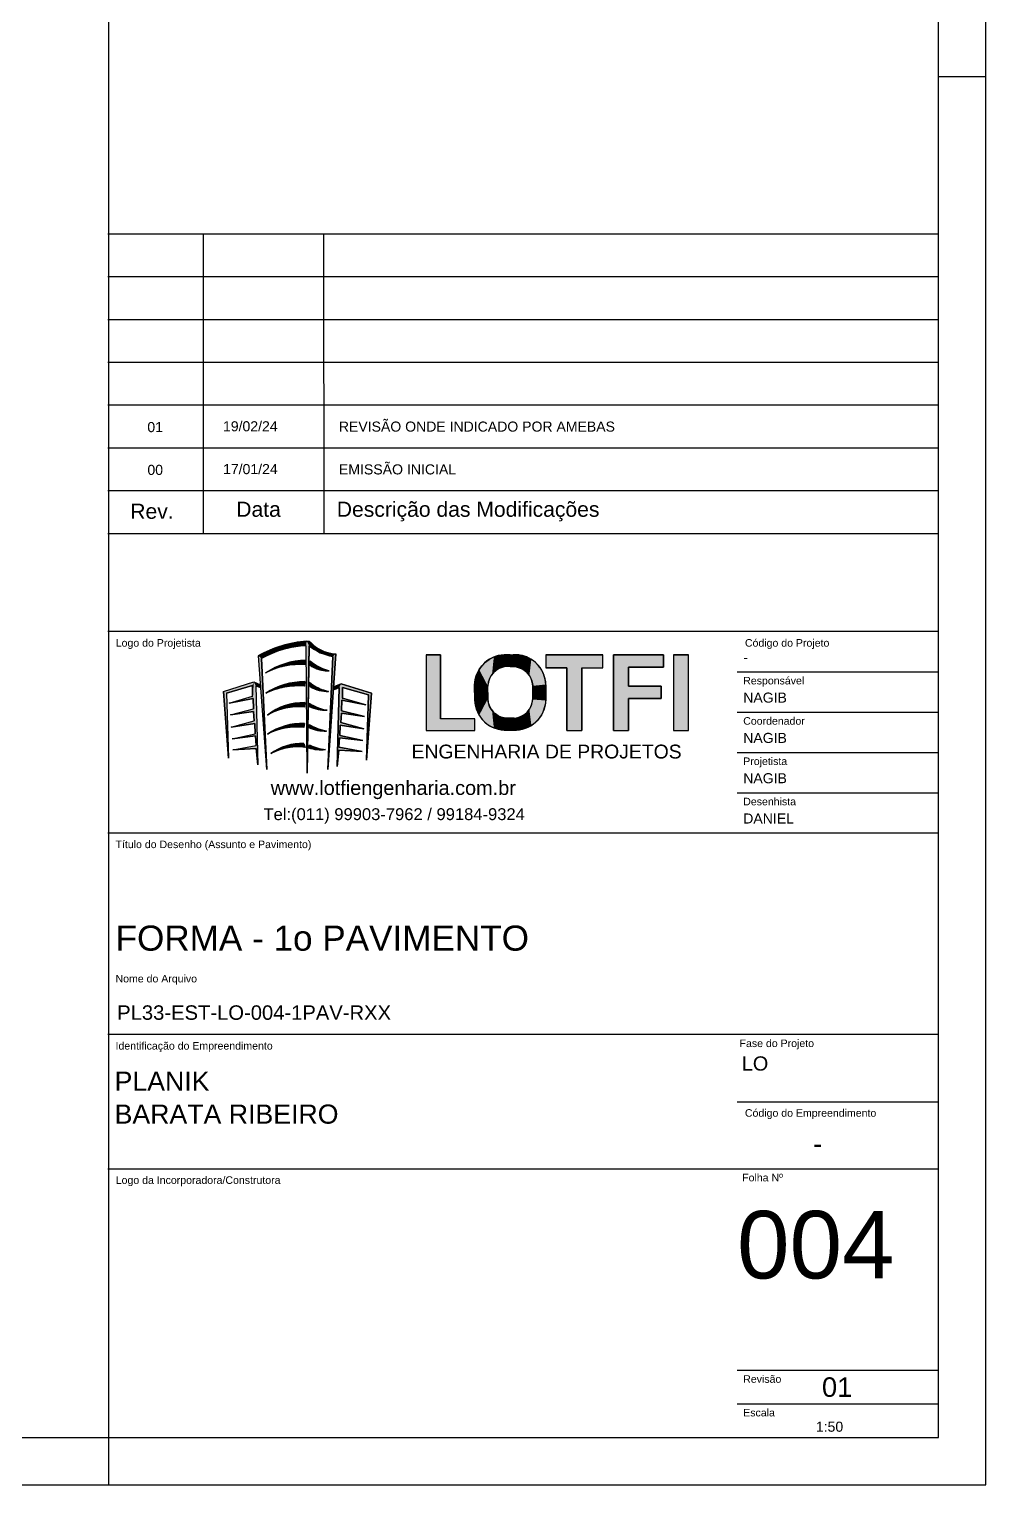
# Model space of a CAD drawing. Header units: millimetres. Extents: x 1659 to 9159, y 667 to 9133.
# Drawn here: x 8149 to 9159, y 4928 to 6463 of the extents above; entities that cross this region are included whole.
import ezdxf

# ---------------------------------------------------------------- set-up
doc = ezdxf.new("R2010")
doc.units = ezdxf.units.MM
for name, color, linetype in [('1', 1, 'Continuous'), ('10', 10, 'Continuous'), ('6', 6, 'Continuous'), ('8', 8, 'Continuous')]:
    doc.layers.add(name, color=color, linetype=linetype)
doc.styles.get("Standard").update_dxf_attribs({"font": 'arial.ttf'})

msp = doc.modelspace()

# ---------------------------------------------------------------- linework, layer by layer
at = {"layer": '1', "linetype": 'Continuous'}
for p, q in [((9158.57, 4928.49), (9158.57, 9133.49)), ((8233.57, 4978.49), (8233.57, 9083.49)), ((9108.57, 6413.49), (9158.57, 6413.49)), ((9108.57, 6413.49), (9158.57, 6413.49)), ((8232.33, 6247.71), (9108.57, 6247.71)), ((8333.23, 5931.74), (8333.23, 6247.71)), ((8460.68, 5931.74), (8460.1, 6247.71)), ((8232.33, 6202.57), (9108.57, 6202.57)), ((8232.33, 6157.44), (9108.57, 6157.44)), ((8232.33, 6112.3), (9108.57, 6112.3)), ((8232.33, 6067.16), (9108.57, 6067.16)), ((8232.33, 6022.02), (9108.57, 6022.02)), ((8232.33, 5976.88), (9108.57, 5976.88)), ((8232.33, 5931.74), (9108.57, 5931.74)), ((9108.57, 5828.18), (8232.33, 5828.18)), ((8442.24, 5817.97), (8445.1, 5817.97)), ((8400.09, 5682.8), (8391.19, 5802.62)), ((8442.74, 5679.02), (8441.48, 5813.26)), ((8442.74, 5682.9), (8444.8, 5813.17)), ((8464.55, 5682.9), (8473.01, 5804.77)), ((8568.04, 5803.77), (8568.04, 5724.02)), ((8568.04, 5803.77), (8583.35, 5803.77)), ((8583.35, 5803.77), (8583.35, 5736.1)), ((8656.92, 5803.77), (8653.81, 5803.77)), ((8656.92, 5803.77), (8660.02, 5803.77)), ((8694.53, 5803.77), (8754.55, 5803.77)), ((8694.53, 5803.77), (8694.53, 5790.08)), ((8754.55, 5790.08), (8754.55, 5803.77)), ((8765.82, 5724.02), (8765.82, 5803.77)), ((8765.82, 5803.77), (8818.59, 5803.77)), ((8818.59, 5803.77), (8818.59, 5790.69)), ((8829.07, 5803.77), (8829.07, 5724.02)), ((8829.07, 5803.77), (8844.78, 5803.77)), ((8844.78, 5724.02), (8844.78, 5803.77)), ((8400.09, 5682.8), (8394.67, 5799.73)), ((8469.76, 5802.01), (8464.55, 5682.9)), ((8656.92, 5791.29), (8652.82, 5791.29)), ((8656.92, 5791.29), (8661.01, 5791.29)), ((8716.68, 5790.08), (8694.53, 5790.08)), ((8716.68, 5724.02), (8716.68, 5790.08)), ((8732.39, 5790.08), (8732.39, 5724.02)), ((8732.39, 5790.08), (8754.55, 5790.08)), ((8818.59, 5790.69), (8781.53, 5790.69)), ((8781.53, 5790.69), (8781.53, 5770.74)), ((8354.45, 5765.17), (8386.34, 5775.12)), ((8386.34, 5775.12), (8393.46, 5772.03)), ((8471.49, 5770.14), (8478.61, 5773.22)), ((8478.61, 5773.22), (8510.5, 5763.27)), ((8619.33, 5764.08), (8619.33, 5772.02)), ((8694.5, 5764.08), (8694.5, 5772.02)), ((8896.15, 5785.7), (9108.57, 5785.7)), ((8354.45, 5765.17), (8359.83, 5694.59)), ((8357.64, 5763.29), (8384.94, 5771.26)), ((8357.64, 5763.29), (8359.83, 5694.59)), ((8360.5, 5752.74), (8384.94, 5760.05)), ((8360.5, 5752.74), (8385.6, 5757.69)), ((8384.94, 5760.05), (8384.94, 5771.26)), ((8385.6, 5757.69), (8386.21, 5746.7)), ((8388.45, 5771.16), (8393.35, 5769.18)), ((8388.45, 5771.16), (8390.49, 5687.86)), ((8476.49, 5769.26), (8471.6, 5767.28)), ((8474.45, 5685.96), (8476.49, 5769.26)), ((8480, 5769.36), (8480, 5758.15)), ((8507.31, 5761.39), (8480, 5769.36)), ((8480, 5758.15), (8504.45, 5750.84)), ((8510.5, 5763.27), (8505.11, 5692.69)), ((8505.11, 5692.69), (8507.31, 5761.39)), ((8619.33, 5764.08), (8619.33, 5756.13)), ((8633.26, 5764.08), (8633.26, 5770.8)), ((8633.26, 5764.08), (8633.26, 5757.35)), ((8680.58, 5764.08), (8680.58, 5770.8)), ((8680.58, 5764.08), (8680.58, 5757.35)), ((8694.5, 5764.08), (8694.5, 5756.13)), ((8781.53, 5770.74), (8816.18, 5770.74)), ((8816.18, 5757.66), (8781.53, 5757.66)), ((8781.53, 5757.66), (8781.53, 5724.02)), ((8816.18, 5770.74), (8816.18, 5757.66)), ((8361.7, 5740.49), (8386.21, 5746.7)), ((8361.7, 5740.49), (8386.21, 5744.06)), ((8386.21, 5744.06), (8386.87, 5734.28)), ((8478.74, 5742.16), (8478.08, 5732.39)), ((8479.34, 5755.79), (8478.74, 5744.8)), ((8478.74, 5744.8), (8503.24, 5738.59)), ((8503.24, 5738.59), (8478.74, 5742.16)), ((8504.45, 5750.84), (8479.34, 5755.79)), ((8896.15, 5743.21), (9108.57, 5743.21)), ((8362.64, 5727.53), (8386.87, 5734.28)), ((8362.64, 5727.53), (8387.47, 5731.37)), ((8387.47, 5731.37), (8387.85, 5720.5)), ((8477.48, 5729.47), (8477.09, 5718.6)), ((8502.31, 5725.63), (8477.48, 5729.47)), ((8478.08, 5732.39), (8502.31, 5725.63)), ((8619.6, 5736.1), (8583.35, 5736.1)), ((8619.6, 5724.02), (8619.6, 5736.1)), ((8656.92, 5736.86), (8652.82, 5736.86)), ((8656.92, 5736.86), (8661.01, 5736.86)), ((8363.57, 5715.11), (8387.85, 5720.5)), ((8363.57, 5715.11), (8388.13, 5718.13)), ((8388.13, 5718.13), (8388.73, 5708.19)), ((8476.82, 5716.23), (8476.21, 5706.29)), ((8501.37, 5713.21), (8476.82, 5716.23)), ((8477.09, 5718.6), (8501.37, 5713.21)), ((8568.04, 5724.02), (8619.6, 5724.02)), ((8656.92, 5724.38), (8653.81, 5724.38)), ((8656.92, 5724.38), (8660.02, 5724.38)), ((8716.68, 5724.02), (8732.39, 5724.02)), ((8765.82, 5724.02), (8781.53, 5724.02)), ((8829.07, 5724.02), (8844.78, 5724.02)), ((8364.12, 5703.58), (8388.73, 5708.19)), ((8364.12, 5703.58), (8389.01, 5705.11)), ((8389.01, 5705.11), (8390.49, 5687.86)), ((8475.94, 5703.21), (8474.45, 5685.96)), ((8500.82, 5701.68), (8475.94, 5703.21)), ((8476.21, 5706.29), (8500.82, 5701.68)), ((8896.15, 5700.73), (9108.57, 5700.73)), ((8896.15, 5658.24), (9108.57, 5658.24)), ((9108.57, 5615.76), (8232.33, 5615.76)), ((9108.57, 5403.34), (8232.33, 5403.34)), ((8896.15, 5332.53), (9108.57, 5332.53)), ((8232.33, 5261.72), (9108.57, 5261.72)), ((8896.15, 5049.3), (9108.57, 5049.3)), ((8896.15, 5013.9), (9108.57, 5013.9)), ((8233.57, 4928.49), (8233.57, 4978.49)), ((8233.57, 4928.49), (8233.57, 4978.49)), ((8233.57, 4928.49), (8233.57, 4978.49)), ((8233.57, 4928.49), (8233.57, 4978.49)), ((1658.57, 4928.49), (9158.57, 4928.49))]:
    msp.add_line(p, q, dxfattribs=at)
for centre, radius, start, end in [((8449.52, 5701.18), 117.01, 93.56991, 119.90486), ((8474.59, 5844.34), 39.61, 221.88234, 267.71541), ((8445.07, 5713.08), 100.24, 92.05168, 120.18278), ((8478.55, 5855.18), 53.89, 231.21893, 260.60889), ((8651.86, 5771.3), 32.53, 86.5553, 178.73442), ((8661.98, 5771.3), 32.53, 1.26558, 93.4447), ((8442.17, 5720.11), 77.8, 90.73303, 123.90485), ((8435.71, 5711.7), 81.8, 86.49171, 116.84584), ((8463.61, 5816.68), 29.8, 232.179, 274.58432), ((8475.91, 5831.42), 45.53, 228.45751, 257.41099), ((8654.53, 5770.08), 21.28, 94.58719, 178.06185), ((8659.31, 5770.08), 21.28, 1.93815, 85.41281), ((8440.02, 5699.07), 76.35, 89.89428, 122.53248), ((8476.61, 5814.76), 50.92, 231.74719, 257.15838), ((8434.87, 5680.51), 90.37, 86.83236, 113.41698), ((8463.79, 5798.91), 33.82, 238.07136, 272.534), ((8651.86, 5756.85), 32.53, 181.26558, 273.4447), ((8654.53, 5758.07), 21.28, 181.93815, 265.41281), ((8661.98, 5756.85), 32.53, 266.5553, 358.73442), ((8659.31, 5758.07), 21.28, 274.58719, 358.06185), ((8433.93, 5682.16), 66.79, 84.96231, 119.75426), ((8438.15, 5693.81), 59.52, 87.85602, 128.88697), ((8471.58, 5791.81), 47.22, 235.58323, 260.549), ((8464.03, 5795.18), 49.94, 247.46598, 269.76629), ((8437.43, 5666.13), 65.29, 87.91179, 124.20036), ((8430.95, 5661.93), 65.58, 82.79975, 117.44304), ((8461.1, 5761.12), 37.8, 243.85852, 273.07224), ((8473.64, 5778.98), 56.59, 239.46432, 259.29237), ((8437.91, 5652.49), 57.87, 88.62816, 125.60647), ((8432.73, 5645.88), 60.77, 82.70505, 117.9754), ((8456.74, 5740.07), 36.52, 249.91062, 278.26313), ((8465.78, 5748.95), 45.18, 242.64464, 265.18134)]:
    msp.add_arc(centre, radius, start, end, dxfattribs=at)
at = {"layer": '10', "linetype": 'Continuous'}
for points in [[(8400.09, 5682.8), (8391.19, 5802.62), (8402.97, 5808.51), (8411.95, 5811.91), (8421.32, 5814.7), (8428.21, 5816.26), (8435.93, 5817.35), (8442.24, 5817.97), (8445.1, 5817.9), (8446.46, 5816.54), (8449.62, 5813.39), (8452.65, 5811.32), (8456.45, 5809.1), (8460.47, 5807.24), (8464.52, 5806.08), (8468.93, 5805.06), (8471.75, 5804.8), (8473.01, 5804.77), (8464.55, 5682.9), (8469.76, 5802.01), (8465.2, 5803.04), (8460.92, 5804.42), (8457.51, 5805.66), (8454.82, 5806.86), (8452.57, 5807.99), (8450.5, 5809.24), (8448.03, 5810.87), (8444.8, 5813.17), (8442.74, 5679.02), (8441.48, 5813.26), (8438.11, 5813.09), (8433.23, 5812.64), (8424.17, 5811.13), (8418.54, 5809.86), (8414.29, 5808.48), (8409.93, 5807.02), (8406.21, 5805.58), (8403.2, 5804.23), (8400.07, 5802.74), (8397.35, 5801.33), (8394.67, 5799.73), (8400.09, 5682.8)], [(8568.04, 5803.77), (8568.04, 5724.02), (8619.6, 5724.02), (8619.6, 5736.1), (8583.35, 5736.1), (8583.35, 5803.77), (8568.04, 5803.77)], [(8619.33, 5772.02), (8619.96, 5777.62), (8621.09, 5781.83), (8624.1, 5788.23), (8626.98, 5792.27), (8630.77, 5796.07), (8634.68, 5798.81), (8639.55, 5801.42), (8644.03, 5802.74), (8648, 5803.56), (8651.04, 5803.81), (8653.81, 5803.77), (8652.82, 5791.29), (8650.6, 5791), (8647.44, 5790.14), (8644.3, 5788.79), (8642.25, 5787.46), (8640.56, 5786.18), (8638.83, 5784.45), (8637.62, 5782.99), (8636.76, 5781.83), (8635.07, 5778.78), (8634.15, 5776.34), (8633.78, 5774.96), (8633.46, 5773.17), (8633.28, 5771.88), (8633.26, 5770.8), (8619.33, 5772.02)], [(8653.81, 5803.77), (8660.02, 5803.77), (8661.01, 5791.29), (8652.82, 5791.29), (8653.81, 5803.77)], [(8694.5, 5772.02), (8693.88, 5777.62), (8692.74, 5781.83), (8689.74, 5788.23), (8686.86, 5792.27), (8683.06, 5796.07), (8679.15, 5798.81), (8674.29, 5801.42), (8669.81, 5802.74), (8665.84, 5803.56), (8662.79, 5803.81), (8660.02, 5803.77), (8661.01, 5791.29), (8663.24, 5791), (8666.39, 5790.14), (8669.53, 5788.79), (8671.59, 5787.46), (8673.28, 5786.18), (8675.01, 5784.45), (8676.21, 5782.99), (8677.08, 5781.83), (8678.77, 5778.78), (8679.68, 5776.34), (8680.05, 5774.96), (8680.37, 5773.17), (8680.55, 5771.88), (8680.58, 5770.8), (8694.5, 5772.02)], [(8694.53, 5803.77), (8694.53, 5790.08), (8716.68, 5790.08), (8716.68, 5724.02), (8732.39, 5724.02), (8732.39, 5790.08), (8754.55, 5790.08), (8754.55, 5803.77), (8694.53, 5803.77)], [(8765.82, 5803.77), (8765.82, 5724.02), (8781.53, 5724.02), (8781.53, 5757.66), (8816.18, 5757.66), (8816.18, 5770.74), (8781.53, 5770.74), (8781.53, 5790.69), (8818.59, 5790.69), (8818.59, 5803.77), (8765.82, 5803.77)], [(8829.07, 5803.77), (8829.07, 5724.02), (8844.78, 5724.02), (8844.78, 5803.77), (8829.07, 5803.77)], [(8398.77, 5784.68), (8407.35, 5789.65), (8412.09, 5791.81), (8417.79, 5793.95), (8422.59, 5795.32), (8427, 5796.32), (8433.32, 5797.28), (8438, 5797.84), (8441.17, 5797.91), (8440.72, 5793.35), (8440.48, 5793.37), (8439.9, 5793.42), (8438.3, 5793.52), (8436.42, 5793.52), (8433.56, 5793.52), (8430.45, 5793.36), (8428.28, 5793.18), (8424.58, 5792.78), (8421.28, 5792.28), (8418.02, 5791.66), (8415.97, 5791.17), (8413.68, 5790.52), (8411.39, 5789.84), (8409.04, 5789.08), (8404.7, 5787.5), (8398.77, 5784.68)], [(8445.72, 5797.34), (8445.34, 5793.15), (8447.38, 5791.79), (8449.79, 5790.36), (8452.15, 5789.2), (8454.28, 5788.43), (8456.21, 5787.86), (8458.27, 5787.41), (8460.04, 5787.15), (8461.51, 5786.99), (8463.12, 5786.91), (8464.42, 5786.91), (8465.99, 5786.98), (8464.49, 5787.31), (8463.46, 5787.61), (8462.23, 5787.95), (8460.32, 5788.6), (8459.16, 5789.04), (8457.11, 5789.9), (8455.56, 5790.62), (8454.41, 5791.23), (8452.16, 5792.48), (8450.13, 5793.8), (8448.09, 5795.25), (8445.72, 5797.34)], [(8359.83, 5694.59), (8354.45, 5765.17), (8386.34, 5775.12), (8393.46, 5772.03), (8393.35, 5769.18), (8388.45, 5771.16), (8390.49, 5687.86), (8389.01, 5705.11), (8364.12, 5703.58), (8388.73, 5708.19), (8388.13, 5718.13), (8363.57, 5715.11), (8387.85, 5720.5), (8387.47, 5731.37), (8362.64, 5727.53), (8386.87, 5734.28), (8386.21, 5744.06), (8361.7, 5740.49), (8386.21, 5746.7), (8385.6, 5757.69), (8360.5, 5752.74), (8384.94, 5760.05), (8384.94, 5771.26), (8357.64, 5763.29), (8359.83, 5694.59)], [(8398.96, 5763.44), (8404.93, 5766.86), (8408, 5768.35), (8411.41, 5769.85), (8414.77, 5771.01), (8417.98, 5772.17), (8421.03, 5773.02), (8424.75, 5773.84), (8428.32, 5774.54), (8431.71, 5775), (8434.57, 5775.21), (8437.16, 5775.36), (8440.16, 5775.42), (8439.87, 5770.75), (8438.77, 5770.87), (8436.19, 5770.87), (8432.36, 5770.87), (8431.23, 5770.87), (8428.81, 5770.71), (8426.29, 5770.51), (8423.39, 5770.16), (8420.77, 5769.85), (8418.44, 5769.44), (8415.89, 5768.93), (8412.87, 5768.29), (8410.64, 5767.65), (8408, 5766.89), (8405.2, 5765.9), (8398.96, 5763.44)], [(8445.08, 5774.78), (8447.69, 5772.83), (8450.27, 5771.18), (8453.33, 5769.42), (8455.59, 5768.36), (8458.23, 5767.23), (8460.87, 5766.31), (8463.1, 5765.66), (8465.29, 5765.12), (8463.18, 5765.12), (8462.1, 5765.12), (8460, 5765.33), (8457.9, 5765.63), (8454.7, 5766.36), (8451.97, 5767.29), (8449.1, 5768.47), (8447.19, 5769.49), (8445.91, 5770.21), (8445.08, 5774.78)], [(8505.11, 5692.69), (8510.5, 5763.27), (8478.61, 5773.22), (8471.49, 5770.14), (8471.6, 5767.28), (8476.49, 5769.26), (8474.45, 5685.96), (8475.94, 5703.21), (8500.82, 5701.68), (8476.21, 5706.29), (8476.82, 5716.23), (8501.37, 5713.21), (8477.09, 5718.6), (8477.48, 5729.47), (8502.31, 5725.63), (8478.08, 5732.39), (8478.74, 5742.16), (8503.24, 5738.59), (8478.74, 5744.8), (8479.34, 5755.79), (8504.45, 5750.84), (8480, 5758.15), (8480, 5769.36), (8507.31, 5761.39), (8505.11, 5692.69)], [(8619.33, 5756.13), (8633.26, 5757.35), (8633.26, 5770.8), (8619.33, 5772.02), (8619.33, 5756.13)], [(8680.58, 5770.8), (8694.5, 5772.02), (8694.5, 5756.13), (8680.58, 5757.35), (8680.58, 5770.8)], [(8619.33, 5756.13), (8619.96, 5750.53), (8621.09, 5746.32), (8624.1, 5739.92), (8626.98, 5735.88), (8630.77, 5732.08), (8634.68, 5729.34), (8639.55, 5726.73), (8644.03, 5725.41), (8648, 5724.59), (8651.04, 5724.34), (8653.81, 5724.38), (8652.82, 5736.86), (8650.6, 5737.15), (8647.44, 5738.01), (8644.3, 5739.36), (8642.25, 5740.69), (8640.56, 5741.97), (8638.83, 5743.7), (8637.62, 5745.16), (8636.76, 5746.32), (8635.07, 5749.38), (8634.15, 5751.81), (8633.78, 5753.19), (8633.46, 5754.98), (8633.28, 5756.27), (8633.26, 5757.35), (8619.33, 5756.13)], [(8694.5, 5756.13), (8693.88, 5750.53), (8692.74, 5746.32), (8689.74, 5739.92), (8686.86, 5735.88), (8683.06, 5732.08), (8679.15, 5729.34), (8674.29, 5726.73), (8669.81, 5725.41), (8665.84, 5724.59), (8662.79, 5724.34), (8660.02, 5724.38), (8661.01, 5736.86), (8663.24, 5737.15), (8666.39, 5738.01), (8669.53, 5739.36), (8671.59, 5740.69), (8673.28, 5741.97), (8675.01, 5743.7), (8676.21, 5745.16), (8677.08, 5746.32), (8678.77, 5749.38), (8679.68, 5751.81), (8680.05, 5753.19), (8680.37, 5754.98), (8680.55, 5756.27), (8680.58, 5757.35), (8694.5, 5756.13)], [(8400.79, 5740.14), (8405.59, 5743.57), (8409.29, 5745.76), (8412.96, 5747.7), (8416.85, 5749.28), (8420.4, 5750.54), (8423.37, 5751.43), (8426.25, 5752.03), (8428.76, 5752.49), (8432.26, 5752.99), (8434.86, 5753.21), (8437.87, 5753.32), (8440.38, 5753.29), (8439.8, 5748.69), (8437.57, 5748.92), (8436.93, 5748.92), (8433.46, 5749.07), (8431.74, 5749.07), (8428.21, 5748.78), (8425.73, 5748.5), (8422.15, 5747.96), (8418.05, 5747.13), (8414.14, 5746.11), (8411.34, 5745.11), (8408.58, 5744.07), (8406.33, 5743.09), (8404.52, 5742.17), (8400.79, 5740.14)], [(8444.89, 5752.86), (8447.63, 5751.05), (8450.73, 5749.4), (8454.19, 5747.84), (8456.72, 5746.94), (8459.71, 5746.08), (8461.57, 5745.64), (8463.83, 5745.23), (8462.44, 5745.26), (8461.12, 5745.33), (8458.71, 5745.54), (8455.69, 5745.97), (8453.92, 5746.31), (8451.39, 5746.88), (8448.76, 5747.67), (8446.72, 5748.4), (8444.89, 5749.04), (8444.89, 5752.86)], [(8400.73, 5720.13), (8404.63, 5722.6), (8407.66, 5724.23), (8411.02, 5725.84), (8414.82, 5727.37), (8418.11, 5728.45), (8422.91, 5729.77), (8426.78, 5730.54), (8429.8, 5730.92), (8431.96, 5731.18), (8432.73, 5731.25), (8433.32, 5731.29), (8434.43, 5731.35), (8435.91, 5731.4), (8437.59, 5731.4), (8439.81, 5731.38), (8439.17, 5726.99), (8436.41, 5727.34), (8433.28, 5727.57), (8430.46, 5727.57), (8429.02, 5727.57), (8426.48, 5727.42), (8424.78, 5727.25), (8422.18, 5726.99), (8420.44, 5726.71), (8417.88, 5726.26), (8415.66, 5725.8), (8413.01, 5725.04), (8410.35, 5724.28), (8407.28, 5723.16), (8404.95, 5722.19), (8403.33, 5721.47), (8400.73, 5720.13)], [(8444.89, 5730.23), (8447.88, 5728.53), (8449.67, 5727.66), (8452.06, 5726.65), (8455.04, 5725.47), (8457.51, 5724.71), (8459.33, 5724.19), (8460.91, 5723.81), (8463.13, 5723.37), (8462.43, 5723.34), (8462.08, 5723.33), (8461.79, 5723.33), (8461.37, 5723.33), (8460.64, 5723.33), (8459.8, 5723.35), (8458.71, 5723.41), (8458.11, 5723.46), (8456.97, 5723.56), (8456.03, 5723.68), (8454.56, 5723.91), (8453.08, 5724.2), (8451.55, 5724.57), (8449.01, 5725.31), (8447.36, 5725.91), (8446.14, 5726.44), (8444.45, 5727.18), (8444.89, 5730.23)], [(8652.82, 5736.86), (8653.81, 5724.38), (8660.02, 5724.38), (8661.01, 5736.86), (8652.82, 5736.86)], [(8404.22, 5699.54), (8407.3, 5701.57), (8409.3, 5702.76), (8411.2, 5703.79), (8412.98, 5704.69), (8415.7, 5705.84), (8419.52, 5707.24), (8421.91, 5708.05), (8426.13, 5709.08), (8429.96, 5709.77), (8432.59, 5710.12), (8434.45, 5710.25), (8436.28, 5710.33), (8437.85, 5710.33), (8439.3, 5710.34), (8440.44, 5706.15), (8438.14, 5706.46), (8435.29, 5706.64), (8433.22, 5706.64), (8431.82, 5706.64), (8430.94, 5706.64), (8429.57, 5706.58), (8427.44, 5706.42), (8426.28, 5706.31), (8424.62, 5706.12), (8422.51, 5705.81), (8420.92, 5705.52), (8418.27, 5704.92), (8415.28, 5704.15), (8410.85, 5702.66), (8404.22, 5699.54)], [(8445.02, 5708.82), (8447.99, 5707.39), (8450.42, 5706.38), (8452.76, 5705.67), (8454.76, 5705.11), (8457.22, 5704.56), (8459.95, 5704.11), (8461.99, 5703.93), (8459.71, 5703.68), (8458.08, 5703.58), (8455.88, 5703.58), (8454.45, 5703.63), (8453.33, 5703.72), (8451.76, 5703.92), (8450.2, 5704.18), (8448.41, 5704.54), (8446.24, 5705.13), (8444.19, 5705.77), (8445.02, 5708.82)]]:
    msp.add_lwpolyline(points, dxfattribs=at)
at = {"layer": '6', "linetype": 'Continuous'}
for points in [[(8442.24, 5817.97), (8438.11, 5813.09), (8435.93, 5817.35)], [(8441.48, 5813.26), (8438.11, 5813.09), (8442.24, 5817.97)], [(8442.74, 5679.02), (8441.48, 5813.26), (8442.24, 5817.97)], [(8444.8, 5813.17), (8442.74, 5679.02), (8442.24, 5817.97)], [(8444.8, 5813.17), (8442.24, 5817.97), (8445.1, 5817.9)], [(8444.8, 5813.17), (8445.1, 5817.9), (8448.03, 5810.87)], [(8446.46, 5816.54), (8448.03, 5810.87), (8445.1, 5817.9)], [(8402.97, 5808.51), (8394.67, 5799.73), (8391.19, 5802.62)], [(8394.67, 5799.73), (8400.09, 5682.8), (8391.19, 5802.62)], [(8397.35, 5801.33), (8394.67, 5799.73), (8402.97, 5808.51)], [(8400.07, 5802.74), (8397.35, 5801.33), (8402.97, 5808.51)], [(8402.97, 5808.51), (8403.2, 5804.23), (8400.07, 5802.74)], [(8403.2, 5804.23), (8402.97, 5808.51), (8411.95, 5811.91)], [(8406.21, 5805.58), (8403.2, 5804.23), (8411.95, 5811.91)], [(8409.93, 5807.02), (8406.21, 5805.58), (8411.95, 5811.91)], [(8414.29, 5808.48), (8409.93, 5807.02), (8411.95, 5811.91)], [(8421.32, 5814.7), (8414.29, 5808.48), (8411.95, 5811.91)], [(8421.32, 5814.7), (8418.54, 5809.86), (8414.29, 5808.48)], [(8424.17, 5811.13), (8418.54, 5809.86), (8421.32, 5814.7)], [(8428.21, 5816.26), (8424.17, 5811.13), (8421.32, 5814.7)], [(8433.23, 5812.64), (8424.17, 5811.13), (8428.21, 5816.26)], [(8435.93, 5817.35), (8433.23, 5812.64), (8428.21, 5816.26)], [(8438.11, 5813.09), (8433.23, 5812.64), (8435.93, 5817.35)], [(8449.62, 5813.39), (8448.03, 5810.87), (8446.46, 5816.54)], [(8449.62, 5813.39), (8450.5, 5809.24), (8448.03, 5810.87)], [(8452.65, 5811.32), (8450.5, 5809.24), (8449.62, 5813.39)], [(8452.65, 5811.32), (8452.57, 5807.99), (8450.5, 5809.24)], [(8452.57, 5807.99), (8452.65, 5811.32), (8454.82, 5806.86)], [(8452.65, 5811.32), (8456.45, 5809.1), (8454.82, 5806.86)], [(8454.82, 5806.86), (8456.45, 5809.1), (8457.51, 5805.66)], [(8456.45, 5809.1), (8460.47, 5807.24), (8457.51, 5805.66)], [(8457.51, 5805.66), (8460.47, 5807.24), (8460.92, 5804.42)], [(8460.47, 5807.24), (8464.52, 5806.08), (8460.92, 5804.42)], [(8460.92, 5804.42), (8464.52, 5806.08), (8465.2, 5803.04)], [(8464.52, 5806.08), (8468.93, 5805.06), (8465.2, 5803.04)], [(8473.01, 5804.77), (8464.55, 5682.9), (8469.76, 5802.01)], [(8465.2, 5803.04), (8468.93, 5805.06), (8469.76, 5802.01)], [(8468.93, 5805.06), (8471.75, 5804.8), (8469.76, 5802.01)], [(8469.76, 5802.01), (8471.75, 5804.8), (8473.01, 5804.77)], [(8583.35, 5736.1), (8583.35, 5803.77), (8568.04, 5803.77)], [(8583.35, 5736.1), (8568.04, 5803.77), (8568.04, 5724.02)], [(8640.56, 5786.18), (8639.55, 5801.42), (8644.03, 5802.74)], [(8642.25, 5787.46), (8640.56, 5786.18), (8644.03, 5802.74)], [(8644.3, 5788.79), (8642.25, 5787.46), (8644.03, 5802.74)], [(8648, 5803.56), (8644.3, 5788.79), (8644.03, 5802.74)], [(8648, 5803.56), (8647.44, 5790.14), (8644.3, 5788.79)], [(8650.6, 5791), (8647.44, 5790.14), (8648, 5803.56)], [(8651.04, 5803.81), (8650.6, 5791), (8648, 5803.56)], [(8652.82, 5791.29), (8650.6, 5791), (8651.04, 5803.81)], [(8653.81, 5803.77), (8652.82, 5791.29), (8651.04, 5803.81)], [(8653.81, 5803.77), (8661.01, 5791.29), (8652.82, 5791.29)], [(8653.81, 5803.77), (8652.82, 5791.29), (8653.81, 5803.77)], [(8653.81, 5803.77), (8660.02, 5803.77), (8661.01, 5791.29)], [(8661.01, 5791.29), (8662.79, 5803.81), (8660.02, 5803.77)], [(8663.24, 5791), (8662.79, 5803.81), (8661.01, 5791.29)], [(8663.24, 5791), (8665.84, 5803.56), (8662.79, 5803.81)], [(8666.39, 5790.14), (8665.84, 5803.56), (8663.24, 5791)], [(8666.39, 5790.14), (8669.81, 5802.74), (8665.84, 5803.56)], [(8666.39, 5790.14), (8669.53, 5788.79), (8669.81, 5802.74)], [(8669.53, 5788.79), (8671.59, 5787.46), (8669.81, 5802.74)], [(8669.81, 5802.74), (8671.59, 5787.46), (8674.29, 5801.42)], [(8694.53, 5803.77), (8694.53, 5790.08), (8716.68, 5790.08)], [(8694.53, 5803.77), (8716.68, 5790.08), (8754.55, 5803.77)], [(8716.68, 5790.08), (8732.39, 5790.08), (8754.55, 5803.77)], [(8732.39, 5790.08), (8754.55, 5790.08), (8754.55, 5803.77)], [(8781.53, 5790.69), (8818.59, 5803.77), (8765.82, 5803.77)], [(8781.53, 5790.69), (8765.82, 5803.77), (8781.53, 5724.02)], [(8781.53, 5724.02), (8765.82, 5803.77), (8765.82, 5724.02)], [(8781.53, 5790.69), (8818.59, 5790.69), (8818.59, 5803.77)], [(8829.07, 5803.77), (8829.07, 5724.02), (8844.78, 5724.02)], [(8829.07, 5803.77), (8844.78, 5724.02), (8844.78, 5803.77)], [(8829.07, 5803.77), (8844.78, 5803.77), (8829.07, 5803.77)], [(8407.35, 5789.65), (8404.7, 5787.5), (8398.77, 5784.68)], [(8409.04, 5789.08), (8404.7, 5787.5), (8407.35, 5789.65)], [(8412.09, 5791.81), (8409.04, 5789.08), (8407.35, 5789.65)], [(8411.39, 5789.84), (8409.04, 5789.08), (8412.09, 5791.81)], [(8413.68, 5790.52), (8411.39, 5789.84), (8412.09, 5791.81)], [(8417.79, 5793.95), (8413.68, 5790.52), (8412.09, 5791.81)], [(8417.79, 5793.95), (8415.97, 5791.17), (8413.68, 5790.52)], [(8417.79, 5793.95), (8418.02, 5791.66), (8415.97, 5791.17)], [(8417.79, 5793.95), (8422.59, 5795.32), (8418.02, 5791.66)], [(8421.28, 5792.28), (8418.02, 5791.66), (8422.59, 5795.32)], [(8421.28, 5792.28), (8422.59, 5795.32), (8424.58, 5792.78)], [(8424.58, 5792.78), (8422.59, 5795.32), (8427, 5796.32)], [(8424.58, 5792.78), (8427, 5796.32), (8428.28, 5793.18)], [(8428.28, 5793.18), (8427, 5796.32), (8433.32, 5797.28)], [(8433.32, 5797.28), (8430.45, 5793.36), (8428.28, 5793.18)], [(8433.56, 5793.52), (8430.45, 5793.36), (8433.32, 5797.28)], [(8438, 5797.84), (8433.56, 5793.52), (8433.32, 5797.28)], [(8436.42, 5793.52), (8433.56, 5793.52), (8438, 5797.84)], [(8438.3, 5793.52), (8436.42, 5793.52), (8438, 5797.84)], [(8441.17, 5797.91), (8438.3, 5793.52), (8438, 5797.84)], [(8441.17, 5797.91), (8439.9, 5793.42), (8438.3, 5793.52)], [(8441.17, 5797.91), (8440.48, 5793.37), (8439.9, 5793.42)], [(8441.17, 5797.91), (8440.72, 5793.35), (8440.48, 5793.37)], [(8445.72, 5797.34), (8445.34, 5793.15), (8447.38, 5791.79)], [(8445.72, 5797.34), (8447.38, 5791.79), (8448.09, 5795.25)], [(8448.09, 5795.25), (8447.38, 5791.79), (8449.79, 5790.36)], [(8448.09, 5795.25), (8449.79, 5790.36), (8450.13, 5793.8)], [(8450.13, 5793.8), (8449.79, 5790.36), (8452.15, 5789.2)], [(8450.13, 5793.8), (8452.15, 5789.2), (8452.16, 5792.48)], [(8452.16, 5792.48), (8452.15, 5789.2), (8454.28, 5788.43)], [(8452.16, 5792.48), (8454.28, 5788.43), (8454.41, 5791.23)], [(8454.41, 5791.23), (8454.28, 5788.43), (8456.21, 5787.86)], [(8456.21, 5787.86), (8455.56, 5790.62), (8454.41, 5791.23)], [(8457.11, 5789.9), (8455.56, 5790.62), (8456.21, 5787.86)], [(8458.27, 5787.41), (8457.11, 5789.9), (8456.21, 5787.86)], [(8459.16, 5789.04), (8457.11, 5789.9), (8458.27, 5787.41)], [(8460.04, 5787.15), (8459.16, 5789.04), (8458.27, 5787.41)], [(8460.32, 5788.6), (8459.16, 5789.04), (8460.04, 5787.15)], [(8461.51, 5786.99), (8460.32, 5788.6), (8460.04, 5787.15)], [(8462.23, 5787.95), (8460.32, 5788.6), (8461.51, 5786.99)], [(8463.12, 5786.91), (8462.23, 5787.95), (8461.51, 5786.99)], [(8463.46, 5787.61), (8462.23, 5787.95), (8463.12, 5786.91)], [(8464.42, 5786.91), (8463.46, 5787.61), (8463.12, 5786.91)], [(8464.49, 5787.31), (8463.46, 5787.61), (8464.42, 5786.91)], [(8465.99, 5786.98), (8464.49, 5787.31), (8464.42, 5786.91)], [(8621.09, 5781.83), (8624.1, 5788.23), (8633.26, 5770.8)], [(8624.1, 5788.23), (8626.98, 5792.27), (8633.26, 5770.8)], [(8626.98, 5792.27), (8630.77, 5796.07), (8633.26, 5770.8)], [(8633.28, 5771.88), (8630.77, 5796.07), (8634.68, 5798.81)], [(8630.77, 5796.07), (8633.28, 5771.88), (8633.26, 5770.8)], [(8633.46, 5773.17), (8633.28, 5771.88), (8634.68, 5798.81)], [(8633.78, 5774.96), (8633.46, 5773.17), (8634.68, 5798.81)], [(8634.15, 5776.34), (8633.78, 5774.96), (8634.68, 5798.81)], [(8635.07, 5778.78), (8634.15, 5776.34), (8634.68, 5798.81)], [(8635.07, 5778.78), (8634.68, 5798.81), (8639.55, 5801.42)], [(8636.76, 5781.83), (8635.07, 5778.78), (8639.55, 5801.42)], [(8637.62, 5782.99), (8636.76, 5781.83), (8639.55, 5801.42)], [(8638.83, 5784.45), (8637.62, 5782.99), (8639.55, 5801.42)], [(8640.56, 5786.18), (8638.83, 5784.45), (8639.55, 5801.42)], [(8671.59, 5787.46), (8673.28, 5786.18), (8674.29, 5801.42)], [(8674.29, 5801.42), (8673.28, 5786.18), (8675.01, 5784.45)], [(8679.15, 5798.81), (8674.29, 5801.42), (8675.01, 5784.45)], [(8679.15, 5798.81), (8675.01, 5784.45), (8676.21, 5782.99)], [(8679.15, 5798.81), (8676.21, 5782.99), (8677.08, 5781.83)], [(8679.15, 5798.81), (8677.08, 5781.83), (8678.77, 5778.78)], [(8679.15, 5798.81), (8678.77, 5778.78), (8679.68, 5776.34)], [(8683.06, 5796.07), (8679.15, 5798.81), (8679.68, 5776.34)], [(8683.06, 5796.07), (8679.68, 5776.34), (8680.05, 5774.96)], [(8683.06, 5796.07), (8680.05, 5774.96), (8680.37, 5773.17)], [(8683.06, 5796.07), (8680.37, 5773.17), (8680.55, 5771.88)], [(8683.06, 5796.07), (8680.55, 5771.88), (8680.58, 5770.8)], [(8694.5, 5772.02), (8683.06, 5796.07), (8680.58, 5770.8)], [(8694.5, 5772.02), (8686.86, 5792.27), (8683.06, 5796.07)], [(8694.5, 5772.02), (8689.74, 5788.23), (8686.86, 5792.27)], [(8694.5, 5772.02), (8692.74, 5781.83), (8689.74, 5788.23)], [(8716.68, 5724.02), (8732.39, 5724.02), (8716.68, 5790.08)], [(8732.39, 5724.02), (8732.39, 5790.08), (8716.68, 5790.08)], [(8781.53, 5790.69), (8781.53, 5724.02), (8781.53, 5757.66)], [(8781.53, 5790.69), (8781.53, 5757.66), (8781.53, 5770.74)], [(8386.34, 5775.12), (8357.64, 5763.29), (8354.45, 5765.17)], [(8384.94, 5771.26), (8357.64, 5763.29), (8386.34, 5775.12)], [(8384.94, 5760.05), (8384.94, 5771.26), (8386.34, 5775.12)], [(8385.6, 5757.69), (8384.94, 5760.05), (8386.34, 5775.12)], [(8386.21, 5746.7), (8385.6, 5757.69), (8386.34, 5775.12)], [(8386.87, 5734.28), (8386.21, 5744.06), (8386.34, 5775.12)], [(8386.21, 5744.06), (8386.21, 5746.7), (8386.34, 5775.12)], [(8386.87, 5734.28), (8386.34, 5775.12), (8388.45, 5771.16)], [(8386.34, 5775.12), (8393.46, 5772.03), (8388.45, 5771.16)], [(8393.46, 5772.03), (8393.35, 5769.18), (8388.45, 5771.16)], [(8414.77, 5771.01), (8417.98, 5772.17), (8415.89, 5768.93)], [(8415.89, 5768.93), (8417.98, 5772.17), (8418.44, 5769.44)], [(8417.98, 5772.17), (8421.03, 5773.02), (8418.44, 5769.44)], [(8418.44, 5769.44), (8421.03, 5773.02), (8420.77, 5769.85)], [(8421.03, 5773.02), (8423.39, 5770.16), (8420.77, 5769.85)], [(8424.75, 5773.84), (8423.39, 5770.16), (8421.03, 5773.02)], [(8424.75, 5773.84), (8426.29, 5770.51), (8423.39, 5770.16)], [(8428.32, 5774.54), (8426.29, 5770.51), (8424.75, 5773.84)], [(8428.32, 5774.54), (8428.81, 5770.71), (8426.29, 5770.51)], [(8431.71, 5775), (8428.81, 5770.71), (8428.32, 5774.54)], [(8431.71, 5775), (8431.23, 5770.87), (8428.81, 5770.71)], [(8431.23, 5770.87), (8431.71, 5775), (8432.36, 5770.87)], [(8431.71, 5775), (8434.57, 5775.21), (8432.36, 5770.87)], [(8432.36, 5770.87), (8434.57, 5775.21), (8436.19, 5770.87)], [(8434.57, 5775.21), (8437.16, 5775.36), (8436.19, 5770.87)], [(8436.19, 5770.87), (8437.16, 5775.36), (8438.77, 5770.87)], [(8437.16, 5775.36), (8440.16, 5775.42), (8438.77, 5770.87)], [(8438.77, 5770.87), (8440.16, 5775.42), (8439.87, 5770.75)], [(8445.91, 5770.21), (8445.08, 5774.78), (8447.69, 5772.83)], [(8447.69, 5772.83), (8447.19, 5769.49), (8445.91, 5770.21)], [(8449.1, 5768.47), (8447.19, 5769.49), (8447.69, 5772.83)], [(8450.27, 5771.18), (8449.1, 5768.47), (8447.69, 5772.83)], [(8478.61, 5773.22), (8471.49, 5770.14), (8471.6, 5767.28)], [(8478.61, 5773.22), (8471.6, 5767.28), (8476.49, 5769.26)], [(8478.61, 5773.22), (8476.49, 5769.26), (8476.82, 5716.23)], [(8478.61, 5773.22), (8476.82, 5716.23), (8477.09, 5718.6)], [(8478.61, 5773.22), (8477.09, 5718.6), (8477.48, 5729.47)], [(8478.61, 5773.22), (8477.48, 5729.47), (8478.08, 5732.39)], [(8478.61, 5773.22), (8478.08, 5732.39), (8478.74, 5742.16)], [(8480, 5769.36), (8510.5, 5763.27), (8478.61, 5773.22)], [(8480, 5769.36), (8478.61, 5773.22), (8478.74, 5744.8)], [(8478.61, 5773.22), (8478.74, 5742.16), (8478.74, 5744.8)], [(8619.33, 5772.02), (8619.96, 5777.62), (8633.26, 5770.8)], [(8619.33, 5756.13), (8633.26, 5770.8), (8619.33, 5772.02)], [(8619.33, 5756.13), (8619.33, 5772.02), (8619.33, 5756.13)], [(8619.96, 5777.62), (8621.09, 5781.83), (8633.26, 5770.8)], [(8680.58, 5770.8), (8694.5, 5772.02), (8694.5, 5756.13)], [(8694.5, 5772.02), (8693.88, 5777.62), (8692.74, 5781.83)], [(8357.64, 5763.29), (8359.83, 5694.59), (8354.45, 5765.17)], [(8360.5, 5752.74), (8384.94, 5760.05), (8385.6, 5757.69)], [(8387.47, 5731.37), (8386.87, 5734.28), (8388.45, 5771.16)], [(8387.85, 5720.5), (8387.47, 5731.37), (8388.45, 5771.16)], [(8387.85, 5720.5), (8388.45, 5771.16), (8388.13, 5718.13)], [(8388.13, 5718.13), (8388.45, 5771.16), (8388.73, 5708.19)], [(8388.45, 5771.16), (8389.01, 5705.11), (8388.73, 5708.19)], [(8388.45, 5771.16), (8390.49, 5687.86), (8389.01, 5705.11)], [(8398.96, 5763.44), (8404.93, 5766.86), (8405.2, 5765.9)], [(8404.93, 5766.86), (8408, 5768.35), (8405.2, 5765.9)], [(8408, 5768.35), (8408, 5766.89), (8405.2, 5765.9)], [(8408, 5768.35), (8411.41, 5769.85), (8410.64, 5767.65)], [(8408, 5766.89), (8408, 5768.35), (8410.64, 5767.65)], [(8410.64, 5767.65), (8411.41, 5769.85), (8412.87, 5768.29)], [(8411.41, 5769.85), (8414.77, 5771.01), (8412.87, 5768.29)], [(8412.87, 5768.29), (8414.77, 5771.01), (8415.89, 5768.93)], [(8451.97, 5767.29), (8449.1, 5768.47), (8450.27, 5771.18)], [(8453.33, 5769.42), (8451.97, 5767.29), (8450.27, 5771.18)], [(8454.7, 5766.36), (8451.97, 5767.29), (8453.33, 5769.42)], [(8455.59, 5768.36), (8454.7, 5766.36), (8453.33, 5769.42)], [(8457.9, 5765.63), (8454.7, 5766.36), (8455.59, 5768.36)], [(8458.23, 5767.23), (8457.9, 5765.63), (8455.59, 5768.36)], [(8460, 5765.33), (8457.9, 5765.63), (8458.23, 5767.23)], [(8460.87, 5766.31), (8460, 5765.33), (8458.23, 5767.23)], [(8462.1, 5765.12), (8460, 5765.33), (8460.87, 5766.31)], [(8463.1, 5765.66), (8462.1, 5765.12), (8460.87, 5766.31)], [(8463.18, 5765.12), (8462.1, 5765.12), (8463.1, 5765.66)], [(8465.29, 5765.12), (8463.18, 5765.12), (8463.1, 5765.66)], [(8476.49, 5769.26), (8474.45, 5685.96), (8475.94, 5703.21)], [(8476.49, 5769.26), (8475.94, 5703.21), (8476.21, 5706.29)], [(8476.49, 5769.26), (8476.21, 5706.29), (8476.82, 5716.23)], [(8480, 5769.36), (8478.74, 5744.8), (8479.34, 5755.79)], [(8480, 5769.36), (8479.34, 5755.79), (8480, 5758.15)], [(8504.45, 5750.84), (8480, 5758.15), (8479.34, 5755.79)], [(8480, 5769.36), (8507.31, 5761.39), (8510.5, 5763.27)], [(8510.5, 5763.27), (8507.31, 5761.39), (8505.11, 5692.69)], [(8619.33, 5756.13), (8633.26, 5757.35), (8633.26, 5770.8)], [(8619.33, 5756.13), (8619.96, 5750.53), (8633.26, 5757.35)], [(8619.96, 5750.53), (8621.09, 5746.32), (8633.26, 5757.35)], [(8621.09, 5746.32), (8624.1, 5739.92), (8633.26, 5757.35)], [(8624.1, 5739.92), (8626.98, 5735.88), (8633.26, 5757.35)], [(8626.98, 5735.88), (8630.77, 5732.08), (8633.26, 5757.35)], [(8630.77, 5732.08), (8633.28, 5756.27), (8633.26, 5757.35)], [(8633.28, 5756.27), (8630.77, 5732.08), (8634.68, 5729.34)], [(8633.46, 5754.98), (8633.28, 5756.27), (8634.68, 5729.34)], [(8683.06, 5732.08), (8680.37, 5754.98), (8680.55, 5756.27)], [(8683.06, 5732.08), (8680.55, 5756.27), (8680.58, 5757.35)], [(8680.58, 5770.8), (8694.5, 5756.13), (8680.58, 5757.35)], [(8680.58, 5770.8), (8680.58, 5757.35), (8680.58, 5770.8)], [(8694.5, 5756.13), (8683.06, 5732.08), (8680.58, 5757.35)], [(8694.5, 5756.13), (8686.86, 5735.88), (8683.06, 5732.08)], [(8694.5, 5756.13), (8689.74, 5739.92), (8686.86, 5735.88)], [(8694.5, 5756.13), (8692.74, 5746.32), (8689.74, 5739.92)], [(8694.5, 5756.13), (8693.88, 5750.53), (8692.74, 5746.32)], [(8781.53, 5770.74), (8781.53, 5757.66), (8816.18, 5757.66)], [(8781.53, 5770.74), (8816.18, 5757.66), (8816.18, 5770.74)], [(8361.7, 5740.49), (8386.21, 5746.7), (8386.21, 5744.06)], [(8404.52, 5742.17), (8400.79, 5740.14), (8405.59, 5743.57)], [(8404.52, 5742.17), (8405.59, 5743.57), (8406.33, 5743.09)], [(8405.59, 5743.57), (8409.29, 5745.76), (8406.33, 5743.09)], [(8409.29, 5745.76), (8408.58, 5744.07), (8406.33, 5743.09)], [(8408.58, 5744.07), (8409.29, 5745.76), (8411.34, 5745.11)], [(8409.29, 5745.76), (8412.96, 5747.7), (8411.34, 5745.11)], [(8411.34, 5745.11), (8412.96, 5747.7), (8414.14, 5746.11)], [(8412.96, 5747.7), (8416.85, 5749.28), (8414.14, 5746.11)], [(8414.14, 5746.11), (8416.85, 5749.28), (8418.05, 5747.13)], [(8416.85, 5749.28), (8420.4, 5750.54), (8418.05, 5747.13)], [(8418.05, 5747.13), (8420.4, 5750.54), (8422.15, 5747.96)], [(8420.4, 5750.54), (8423.37, 5751.43), (8422.15, 5747.96)], [(8422.15, 5747.96), (8423.37, 5751.43), (8425.73, 5748.5)], [(8423.37, 5751.43), (8426.25, 5752.03), (8425.73, 5748.5)], [(8425.73, 5748.5), (8426.25, 5752.03), (8428.21, 5748.78)], [(8426.25, 5752.03), (8428.76, 5752.49), (8428.21, 5748.78)], [(8428.21, 5748.78), (8428.76, 5752.49), (8431.74, 5749.07)], [(8428.76, 5752.49), (8432.26, 5752.99), (8431.74, 5749.07)], [(8431.74, 5749.07), (8432.26, 5752.99), (8433.46, 5749.07)], [(8432.26, 5752.99), (8434.86, 5753.21), (8433.46, 5749.07)], [(8433.46, 5749.07), (8434.86, 5753.21), (8436.93, 5748.92)], [(8437.87, 5753.32), (8436.93, 5748.92), (8434.86, 5753.21)], [(8437.87, 5753.32), (8437.57, 5748.92), (8436.93, 5748.92)], [(8437.87, 5753.32), (8439.8, 5748.69), (8437.57, 5748.92)], [(8437.87, 5753.32), (8440.38, 5753.29), (8439.8, 5748.69)], [(8447.63, 5751.05), (8444.89, 5749.04), (8444.89, 5752.86)], [(8446.72, 5748.4), (8444.89, 5749.04), (8447.63, 5751.05)], [(8446.72, 5748.4), (8447.63, 5751.05), (8448.76, 5747.67)], [(8448.76, 5747.67), (8447.63, 5751.05), (8450.73, 5749.4)], [(8448.76, 5747.67), (8450.73, 5749.4), (8451.39, 5746.88)], [(8451.39, 5746.88), (8450.73, 5749.4), (8454.19, 5747.84)], [(8454.19, 5747.84), (8453.92, 5746.31), (8451.39, 5746.88)], [(8455.69, 5745.97), (8453.92, 5746.31), (8454.19, 5747.84)], [(8456.72, 5746.94), (8455.69, 5745.97), (8454.19, 5747.84)], [(8458.71, 5745.54), (8455.69, 5745.97), (8456.72, 5746.94)], [(8459.71, 5746.08), (8458.71, 5745.54), (8456.72, 5746.94)], [(8461.12, 5745.33), (8458.71, 5745.54), (8459.71, 5746.08)], [(8461.57, 5745.64), (8461.12, 5745.33), (8459.71, 5746.08)], [(8462.44, 5745.26), (8461.12, 5745.33), (8461.57, 5745.64)], [(8463.83, 5745.23), (8462.44, 5745.26), (8461.57, 5745.64)], [(8503.24, 5738.59), (8478.74, 5744.8), (8478.74, 5742.16)], [(8633.78, 5753.19), (8633.46, 5754.98), (8634.68, 5729.34)], [(8634.15, 5751.81), (8633.78, 5753.19), (8634.68, 5729.34)], [(8635.07, 5749.38), (8634.15, 5751.81), (8634.68, 5729.34)], [(8635.07, 5749.38), (8634.68, 5729.34), (8639.55, 5726.73)], [(8636.76, 5746.32), (8635.07, 5749.38), (8639.55, 5726.73)], [(8637.62, 5745.16), (8636.76, 5746.32), (8639.55, 5726.73)], [(8638.83, 5743.7), (8637.62, 5745.16), (8639.55, 5726.73)], [(8640.56, 5741.97), (8638.83, 5743.7), (8639.55, 5726.73)], [(8640.56, 5741.97), (8639.55, 5726.73), (8644.03, 5725.41)], [(8642.25, 5740.69), (8640.56, 5741.97), (8644.03, 5725.41)], [(8671.59, 5740.69), (8673.28, 5741.97), (8674.29, 5726.73)], [(8674.29, 5726.73), (8673.28, 5741.97), (8675.01, 5743.7)], [(8679.15, 5729.34), (8674.29, 5726.73), (8675.01, 5743.7)], [(8679.15, 5729.34), (8675.01, 5743.7), (8676.21, 5745.16)], [(8679.15, 5729.34), (8676.21, 5745.16), (8677.08, 5746.32)], [(8679.15, 5729.34), (8677.08, 5746.32), (8678.77, 5749.38)], [(8679.15, 5729.34), (8678.77, 5749.38), (8679.68, 5751.81)], [(8683.06, 5732.08), (8679.15, 5729.34), (8679.68, 5751.81)], [(8683.06, 5732.08), (8679.68, 5751.81), (8680.05, 5753.19)], [(8683.06, 5732.08), (8680.05, 5753.19), (8680.37, 5754.98)], [(8362.64, 5727.53), (8386.87, 5734.28), (8387.47, 5731.37)], [(8411.02, 5725.84), (8410.35, 5724.28), (8407.66, 5724.23)], [(8411.02, 5725.84), (8413.01, 5725.04), (8410.35, 5724.28)], [(8414.82, 5727.37), (8413.01, 5725.04), (8411.02, 5725.84)], [(8414.82, 5727.37), (8415.66, 5725.8), (8413.01, 5725.04)], [(8418.11, 5728.45), (8415.66, 5725.8), (8414.82, 5727.37)], [(8418.11, 5728.45), (8417.88, 5726.26), (8415.66, 5725.8)], [(8417.88, 5726.26), (8418.11, 5728.45), (8420.44, 5726.71)], [(8418.11, 5728.45), (8422.91, 5729.77), (8420.44, 5726.71)], [(8422.91, 5729.77), (8422.18, 5726.99), (8420.44, 5726.71)], [(8422.18, 5726.99), (8422.91, 5729.77), (8424.78, 5727.25)], [(8422.91, 5729.77), (8426.78, 5730.54), (8424.78, 5727.25)], [(8426.78, 5730.54), (8426.48, 5727.42), (8424.78, 5727.25)], [(8426.48, 5727.42), (8426.78, 5730.54), (8429.02, 5727.57)], [(8426.78, 5730.54), (8429.8, 5730.92), (8429.02, 5727.57)], [(8429.02, 5727.57), (8429.8, 5730.92), (8430.46, 5727.57)], [(8429.8, 5730.92), (8431.96, 5731.18), (8430.46, 5727.57)], [(8430.46, 5727.57), (8431.96, 5731.18), (8433.28, 5727.57)], [(8431.96, 5731.18), (8432.73, 5731.25), (8433.28, 5727.57)], [(8432.73, 5731.25), (8433.32, 5731.29), (8433.28, 5727.57)], [(8433.28, 5727.57), (8433.32, 5731.29), (8436.41, 5727.34)], [(8433.32, 5731.29), (8434.43, 5731.35), (8436.41, 5727.34)], [(8434.43, 5731.35), (8435.91, 5731.4), (8436.41, 5727.34)], [(8435.91, 5731.4), (8437.59, 5731.4), (8436.41, 5727.34)], [(8436.41, 5727.34), (8437.59, 5731.4), (8439.17, 5726.99)], [(8437.59, 5731.4), (8439.81, 5731.38), (8439.17, 5726.99)], [(8446.14, 5726.44), (8444.45, 5727.18), (8444.89, 5730.23)], [(8446.14, 5726.44), (8444.89, 5730.23), (8447.88, 5728.53)], [(8447.36, 5725.91), (8446.14, 5726.44), (8447.88, 5728.53)], [(8447.36, 5725.91), (8447.88, 5728.53), (8449.01, 5725.31)], [(8449.01, 5725.31), (8447.88, 5728.53), (8449.67, 5727.66)], [(8449.01, 5725.31), (8449.67, 5727.66), (8451.55, 5724.57)], [(8451.55, 5724.57), (8449.67, 5727.66), (8452.06, 5726.65)], [(8451.55, 5724.57), (8452.06, 5726.65), (8453.08, 5724.2)], [(8453.08, 5724.2), (8452.06, 5726.65), (8455.04, 5725.47)], [(8453.08, 5724.2), (8455.04, 5725.47), (8454.56, 5723.91)], [(8454.56, 5723.91), (8455.04, 5725.47), (8456.03, 5723.68)], [(8456.03, 5723.68), (8455.04, 5725.47), (8457.51, 5724.71)], [(8502.31, 5725.63), (8478.08, 5732.39), (8477.48, 5729.47)], [(8583.35, 5736.1), (8568.04, 5724.02), (8619.6, 5724.02)], [(8583.35, 5736.1), (8619.6, 5724.02), (8619.6, 5736.1)], [(8644.3, 5739.36), (8642.25, 5740.69), (8644.03, 5725.41)], [(8648, 5724.59), (8644.3, 5739.36), (8644.03, 5725.41)], [(8648, 5724.59), (8647.44, 5738.01), (8644.3, 5739.36)], [(8650.6, 5737.15), (8647.44, 5738.01), (8648, 5724.59)], [(8651.04, 5724.34), (8650.6, 5737.15), (8648, 5724.59)], [(8652.82, 5736.86), (8650.6, 5737.15), (8651.04, 5724.34)], [(8653.81, 5724.38), (8652.82, 5736.86), (8651.04, 5724.34)], [(8652.82, 5736.86), (8653.81, 5724.38), (8660.02, 5724.38)], [(8652.82, 5736.86), (8660.02, 5724.38), (8661.01, 5736.86)], [(8652.82, 5736.86), (8661.01, 5736.86), (8652.82, 5736.86)], [(8661.01, 5736.86), (8662.79, 5724.34), (8660.02, 5724.38)], [(8663.24, 5737.15), (8662.79, 5724.34), (8661.01, 5736.86)], [(8663.24, 5737.15), (8665.84, 5724.59), (8662.79, 5724.34)], [(8666.39, 5738.01), (8665.84, 5724.59), (8663.24, 5737.15)], [(8666.39, 5738.01), (8669.81, 5725.41), (8665.84, 5724.59)], [(8666.39, 5738.01), (8669.53, 5739.36), (8669.81, 5725.41)], [(8669.53, 5739.36), (8671.59, 5740.69), (8669.81, 5725.41)], [(8669.81, 5725.41), (8671.59, 5740.69), (8674.29, 5726.73)], [(8363.57, 5715.11), (8387.85, 5720.5), (8388.13, 5718.13)], [(8404.63, 5722.6), (8403.33, 5721.47), (8400.73, 5720.13)], [(8404.95, 5722.19), (8403.33, 5721.47), (8404.63, 5722.6)], [(8404.95, 5722.19), (8404.63, 5722.6), (8407.66, 5724.23)], [(8404.95, 5722.19), (8407.66, 5724.23), (8407.28, 5723.16)], [(8407.66, 5724.23), (8410.35, 5724.28), (8407.28, 5723.16)], [(8432.59, 5710.12), (8430.94, 5706.64), (8429.96, 5709.77)], [(8432.59, 5710.12), (8431.82, 5706.64), (8430.94, 5706.64)], [(8433.22, 5706.64), (8431.82, 5706.64), (8432.59, 5710.12)], [(8434.45, 5710.25), (8433.22, 5706.64), (8432.59, 5710.12)], [(8435.29, 5706.64), (8433.22, 5706.64), (8434.45, 5710.25)], [(8436.28, 5710.33), (8435.29, 5706.64), (8434.45, 5710.25)], [(8438.14, 5706.46), (8435.29, 5706.64), (8436.28, 5710.33)], [(8438.14, 5706.46), (8436.28, 5710.33), (8437.85, 5710.33)], [(8438.14, 5706.46), (8437.85, 5710.33), (8439.3, 5710.34)], [(8438.14, 5706.46), (8439.3, 5710.34), (8440.44, 5706.15)], [(8456.97, 5723.56), (8456.03, 5723.68), (8457.51, 5724.71)], [(8458.11, 5723.46), (8456.97, 5723.56), (8457.51, 5724.71)], [(8459.33, 5724.19), (8458.11, 5723.46), (8457.51, 5724.71)], [(8459.33, 5724.19), (8458.71, 5723.41), (8458.11, 5723.46)], [(8459.8, 5723.35), (8458.71, 5723.41), (8459.33, 5724.19)], [(8460.91, 5723.81), (8459.8, 5723.35), (8459.33, 5724.19)], [(8460.64, 5723.33), (8459.8, 5723.35), (8460.91, 5723.81)], [(8461.37, 5723.33), (8460.64, 5723.33), (8460.91, 5723.81)], [(8463.13, 5723.37), (8461.37, 5723.33), (8460.91, 5723.81)], [(8463.13, 5723.37), (8461.79, 5723.33), (8461.37, 5723.33)], [(8463.13, 5723.37), (8462.08, 5723.33), (8461.79, 5723.33)], [(8463.13, 5723.37), (8462.43, 5723.34), (8462.08, 5723.33)], [(8501.37, 5713.21), (8477.09, 5718.6), (8476.82, 5716.23)], [(8388.73, 5708.19), (8389.01, 5705.11), (8364.12, 5703.58)], [(8404.22, 5699.54), (8407.3, 5701.57), (8410.85, 5702.66)], [(8407.3, 5701.57), (8409.3, 5702.76), (8410.85, 5702.66)], [(8409.3, 5702.76), (8411.2, 5703.79), (8410.85, 5702.66)], [(8411.2, 5703.79), (8415.28, 5704.15), (8410.85, 5702.66)], [(8412.98, 5704.69), (8415.28, 5704.15), (8411.2, 5703.79)], [(8415.7, 5705.84), (8415.28, 5704.15), (8412.98, 5704.69)], [(8415.7, 5705.84), (8418.27, 5704.92), (8415.28, 5704.15)], [(8419.52, 5707.24), (8418.27, 5704.92), (8415.7, 5705.84)], [(8419.52, 5707.24), (8420.92, 5705.52), (8418.27, 5704.92)], [(8421.91, 5708.05), (8420.92, 5705.52), (8419.52, 5707.24)], [(8421.91, 5708.05), (8422.51, 5705.81), (8420.92, 5705.52)], [(8426.13, 5709.08), (8422.51, 5705.81), (8421.91, 5708.05)], [(8426.13, 5709.08), (8424.62, 5706.12), (8422.51, 5705.81)], [(8426.28, 5706.31), (8424.62, 5706.12), (8426.13, 5709.08)], [(8426.28, 5706.31), (8426.13, 5709.08), (8429.96, 5709.77)], [(8427.44, 5706.42), (8426.28, 5706.31), (8429.96, 5709.77)], [(8429.57, 5706.58), (8427.44, 5706.42), (8429.96, 5709.77)], [(8430.94, 5706.64), (8429.57, 5706.58), (8429.96, 5709.77)], [(8444.19, 5705.77), (8445.02, 5708.82), (8446.24, 5705.13)], [(8445.02, 5708.82), (8447.99, 5707.39), (8446.24, 5705.13)], [(8446.24, 5705.13), (8447.99, 5707.39), (8448.41, 5704.54)], [(8447.99, 5707.39), (8450.42, 5706.38), (8448.41, 5704.54)], [(8450.2, 5704.18), (8448.41, 5704.54), (8450.42, 5706.38)], [(8450.2, 5704.18), (8450.42, 5706.38), (8451.76, 5703.92)], [(8451.76, 5703.92), (8450.42, 5706.38), (8452.76, 5705.67)], [(8451.76, 5703.92), (8452.76, 5705.67), (8453.33, 5703.72)], [(8453.33, 5703.72), (8452.76, 5705.67), (8454.76, 5705.11)], [(8454.76, 5705.11), (8454.45, 5703.63), (8453.33, 5703.72)], [(8455.88, 5703.58), (8454.45, 5703.63), (8454.76, 5705.11)], [(8457.22, 5704.56), (8455.88, 5703.58), (8454.76, 5705.11)], [(8458.08, 5703.58), (8455.88, 5703.58), (8457.22, 5704.56)], [(8459.95, 5704.11), (8458.08, 5703.58), (8457.22, 5704.56)], [(8459.71, 5703.68), (8458.08, 5703.58), (8459.95, 5704.11)], [(8461.99, 5703.93), (8459.71, 5703.68), (8459.95, 5704.11)], [(8500.82, 5701.68), (8476.21, 5706.29), (8475.94, 5703.21)]]:
    msp.add_solid(points, dxfattribs=at)
at = {"layer": '8', "linetype": 'Continuous'}
for p, q in [((9108.57, 4978.49), (9108.57, 9083.49)), ((1783.57, 4978.49), (9108.57, 4978.49))]:
    msp.add_line(p, q, dxfattribs=at)

# ---------------------------------------------------------------- texts
at = {"layer": '1', "linetype": 'Continuous'}
for s, height, p in [('01', 10.6, (8274.1, 6038.55)), ('19/02/24', 10.6, (8353.9, 6039.4)), ('REVISÃO ONDE INDICADO POR AMEBAS', 10.6, (8476.1, 6039.06)), ('00', 10.621, (8274.18, 5993.41)), ('17/01/24', 10.6, (8353.99, 5994.26)), ('EMISSÃO INICIAL', 10.6211, (8476.18, 5993.92)), ('Rev.', 15.953, (8256.09, 5947.12)), ('Data', 15.932, (8367.89, 5949.25)), ('Descrição das Modificações', 15.9316, (8473.93, 5949.25)), ('Logo do Projetista', 7.9658, (8240.79, 5812.32)), ('Código do Projeto', 7.9658, (8904.41, 5812.32)), ('-', 10.6, (8902.62, 5795.77)), ('Responsável', 7.9658, (8902.62, 5772.49)), ('NAGIB', 10.6, (8902.62, 5753.29)), ('Coordenador', 7.9658, (8902.62, 5730.01)), ('NAGIB', 10.6, (8902.62, 5710.8)), ('ENGENHARIA DE PROJETOS', 14.625, (8552.75, 5694.4)), ('Projetista', 7.966, (8902.62, 5687.52)), ('www.lotfiengenharia.com.br', 15, (8404.26, 5655.97)), ('NAGIB', 10.6, (8902.62, 5668.32)), ('Desenhista', 7.966, (8902.62, 5645.04)), ('Tel:(011) 99903-7962 / 99184-9324', 12.5, (8396.62, 5629.44)), ('DANIEL', 10.6, (8902.62, 5625.83)), ('Título do Desenho (Assunto e Pavimento)', 7.9658, (8240.57, 5599.9)), ('FORMA - 1o PAVIMENTO', 26.5, (8240.63, 5491.77)), ('Nome do Arquivo', 7.9658, (8240.57, 5458.29)), ('PL33-EST-LO-004-1PAV-RXX', 15.25, (8242.3, 5418.87)), ('Identificação do Empreendimento', 7.9658, (8240.57, 5387.48)), (' Fase do Projeto', 7.9658, (8895.68, 5390.13)), ('LO', 15, (8901.1, 5365.33)), ('PLANIK', 20.15, (8239.57, 5344.09)), ('BARATA RIBEIRO', 20.15, (8239.57, 5309.37)), ('Código do Empreendimento', 7.9658, (8904.41, 5316.67)), ('-', 20.6, (8976.33, 5277.96)), ('Logo da Incorporadora/Construtora', 7.9658, (8240.79, 5245.86)), ('Folha Nº', 7.966, (8901.51, 5248.52)), ('004', 71.3, (8896.1, 5146.11)), ('Revisão', 7.966, (8902.62, 5036.1)), ('01', 20.6, (8985.66, 5021.29)), ('Escala', 7.966, (8902.62, 5000.69)), ('1:50', 10.6, (8979.24, 4984.55))]:
    msp.add_text(s, height=height, dxfattribs=at).set_placement(p)

doc.saveas('drawing.dxf')
